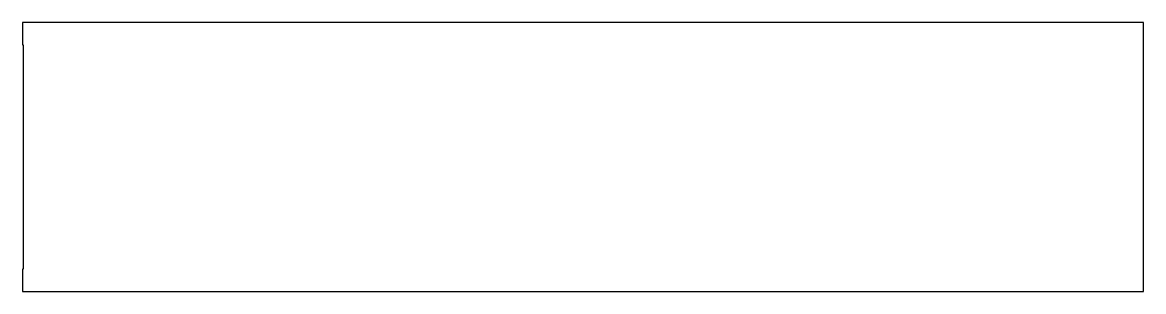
# Model space of a CAD drawing. Header units: inches. Extents: x -0.63 to 0.62, y -0.15 to 0.15.
import ezdxf

# ---------------------------------------------------------------- set-up
doc = ezdxf.new("R2010")
doc.units = ezdxf.units.IN
doc.layers.get('0').update_dxf_attribs({"linetype": 'CONTINUOUS'})

msp = doc.modelspace()

# ---------------------------------------------------------------- linework, layer by layer
msp.add_lwpolyline([(-0.6271, -0.1201), (-0.6281, -0.1201), (-0.6281, -0.1451), (0.6219, -0.1451), (0.6219, 0.1549), (-0.6281, 0.1549), (-0.6281, 0.1299), (-0.6271, 0.1299)], close=True)

doc.saveas('drawing.dxf')
